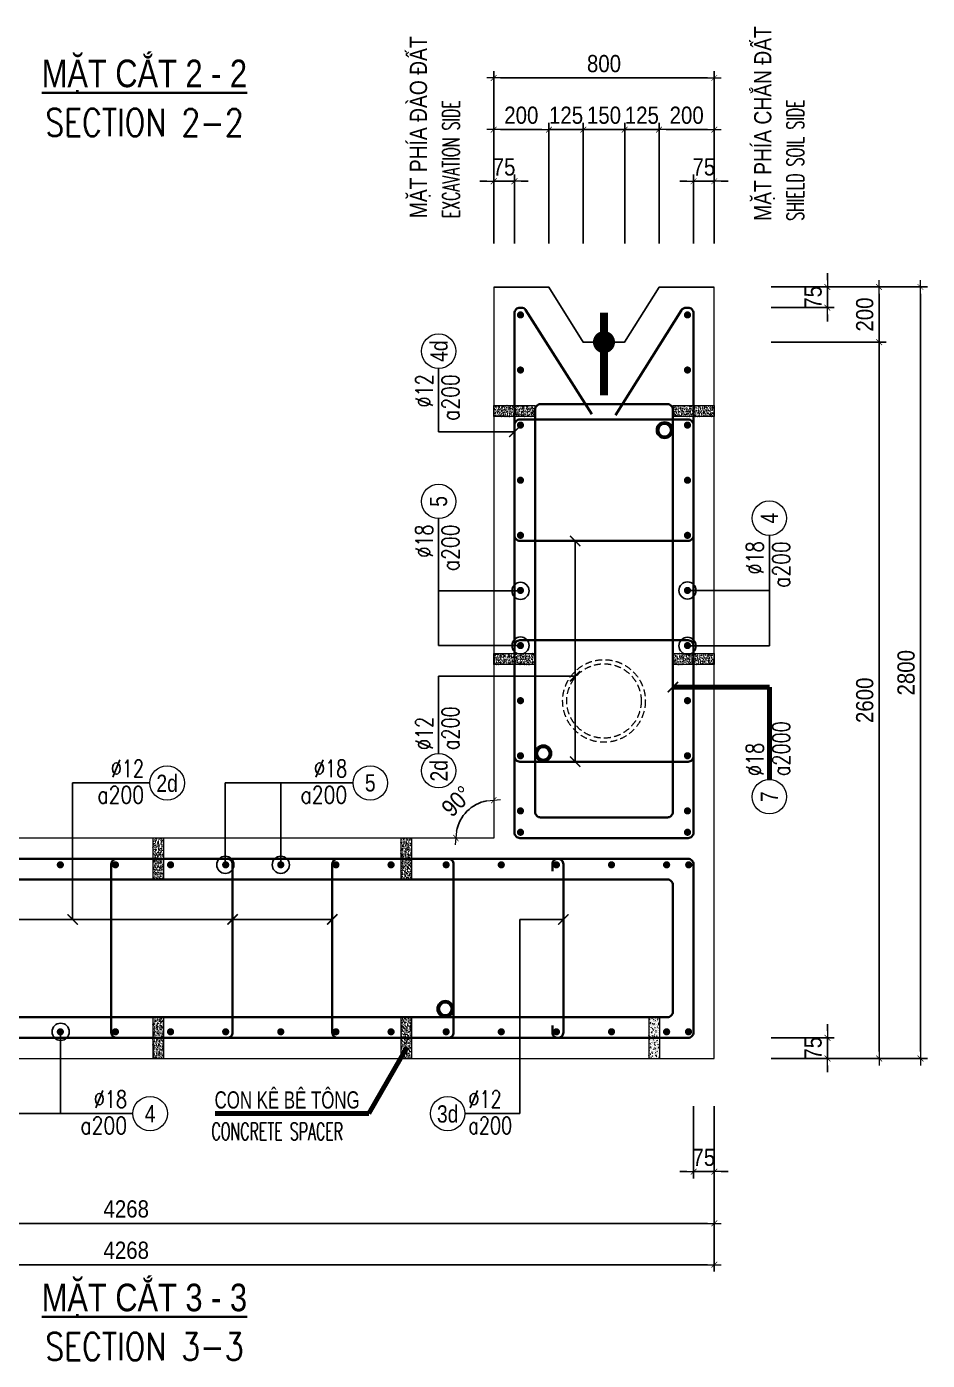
# Model space of a CAD drawing. Header units: millimetres. Extents: x -642477 to 1168880, y -27982 to 330379.
# Drawn here: x 713779 to 723584, y 62859 to 77379 of the extents above; entities that cross this region are included whole.
import ezdxf
from ezdxf.enums import TextEntityAlignment as Align

# ---------------------------------------------------------------- set-up
doc = ezdxf.new("R2010")
doc.units = ezdxf.units.MM
doc.linetypes.add('HIDDEN', pattern=[0.375, 0.25, -0.125])
doc.layers.get('0').update_dxf_attribs({"lineweight": 20})
doc.layers.get('Defpoints').update_dxf_attribs({"color": 151, "lineweight": 9})
for name, color, linetype, lineweight in [('NDC_S_BREAK-LINE', 1, 'Continuous', 15), ('NDC_S_DIAPHGRAM WALL', 3, 'Continuous', 20), ('NDC_S_DIM', 1, 'Continuous', 15), ('NDC_S_ENG TITLE', 3, 'Continuous', 20), ('NDC_S_HATCH MATERIAL', 8, 'Continuous', 13), ('NDC_S_LEADER', 1, 'Continuous', 15), ('NDC_S_LEVEL TEXT', 7, 'Continuous', 20), ('NDC_S_REBAR', 4, 'Continuous', 35), ('NDC_S_VN TEXT', 7, 'Continuous', 20), ('NDC_S_VN TITLE', 6, 'Continuous', 35)]:
    doc.layers.add(name, color=color, linetype=linetype, lineweight=lineweight)
doc.layers.add('NDC_S_REBAR DES.', color=2, linetype='Continuous')
doc.styles.add('ARIAL', font='arial.ttf', dxfattribs={"width": 0.8})
doc.styles.add('NDC_ARIAL', font='arial.ttf', dxfattribs={"width": 0.85})
doc.styles.add('NDC_DIM', font='', dxfattribs={"width": 0.75})
doc.styles.add('NDC_EN TXT', font='romans.shx', dxfattribs={"width": 0.8})
doc.styles.get('NDC_DIM').set_extended_font_data('Dotum')
doc.dimstyles.new('A1-NDC-1-25 (x3)', dxfattribs={"dimscale": 75, "dimtxt": 2.5, "dimasz": 1, "dimexe": 1, "dimexo": 0, "dimgap": 0.8, "dimtad": 1, "dimdec": 0, "dimlfac": 0.333333, "dimdsep": 46, "dimtxsty": 'NDC_ARIAL', "dimblk": 'DIMMARK', "dimcen": 49999.938995, "dimdle": 1.5, "dimclrd": 1, "dimclre": 1, "dimclrt": 3, "dimadec": 0, "dimazin": 0, "dimtfac": 1, "dimtdec": 0, "dimtix": 1, "dimtmove": 2, "dimatfit": 3, "dimfxl": 1, "dimarcsym": 0})
doc.dimstyles.new('NDC_dim_25', dxfattribs={"dimscale": 25, "dimtxt": 2.2, "dimasz": 1.5, "dimexe": 1.5, "dimexo": 2.5, "dimgap": 1, "dimtad": 1, "dimdec": 0, "dimzin": 0, "dimdsep": 46, "dimtxsty": 'NDC_DIM', "dimblk": 'DIMMARK', "dimcen": 0.09, "dimdle": 1.2, "dimclrd": 1, "dimclre": 1, "dimclrt": 3, "dimadec": 0, "dimazin": 0, "dimtfac": 1, "dimtdec": 0, "dimtix": 1, "dimtofl": 0, "dimtmove": 0, "dimatfit": 3, "dimfxl": 6, "dimfxlon": 1, "dimtolj": 1, "dimtzin": 0, "dimarcsym": 0})

# ---------------------------------------------------------------- blocks, each defined once
blk = doc.blocks.new('DIMMARK')
at = {"layer": 'NDC_S_DIM', "color": 1}
blk.add_line((-1.5, 0), (1, 0), dxfattribs=at)
at = {"layer": 'NDC_S_DIM', "color": 2, "const_width": 0.1}
blk.add_lwpolyline([(-0.424, -0.424), (0.424, 0.424)], dxfattribs=at)
blk = doc.blocks.new('Ong sieu am')
at = {"layer": 'NDC_S_HATCH MATERIAL'}
h = blk.add_hatch(dxfattribs=at)
h.set_pattern_fill('ANSI31', color=256, scale=20)
h.set_pattern_definition([(45, (0, 0), (-1.76776695, 1.76776695), [])])
h.paths.add_polyline_path([(-7119.3, 51158.9, 1), (-7179.3, 51158.9, 1)])
h.paths.add_polyline_path([(-7171.3, 51158.9, -1), (-7127.3, 51158.9, -1)], flags=16)
at = {"layer": 'NDC_S_REBAR DES.'}
for radius in [30, 22]:
    blk.add_circle((-7149.3, 51158.9), radius, dxfattribs=at)
blk = doc.blocks.new('con ke BT')
at = {"layer": 'NDC_S_HATCH MATERIAL'}
h = blk.add_hatch(dxfattribs=at)
h.set_pattern_fill('AR-CONC', color=256, scale=2)
h.set_pattern_definition([(50, (0, 0), (14.3452037, -1.2550427), [1.5, -16.5]), (355, (0, 0), (-2.7750267, 15.0438427), [1.2, -13.2]), (100.451444, (1.195, -0.105), (11.570177, 13.7888), [1.274804, -14.0228422]), (46.1842, (0, 4), (21.3448266, -3.3103856), [2.25, -24.75]), (96.635635, (1.779, 3.724), (18.693239, 19.482372), [1.912207, -21.034275]), (351.184164, (0, 4), (18.693239, 19.482372), [1.8, -19.8]), (21, (2, 3), (11.938141, -8.0523778), [1.5, -16.5]), (326, (2, 3), (4.8663066, 14.503001), [1.2, -13.2]), (71.451445, (2.995, 2.329), (16.8044475, 6.450623), [1.274804, -14.0228422]), (37.5, (0, 0), (0.2431971, 6.6578771), [0, -13.04, 0, -13.4, 0, -13.25]), (7.5, (0, 0), (5.2613907, 7.8882342), [0, -7.64, 0, -12.74, 0, -5.05]), (327.5, (-4.46, 0), (10.6764487, -0.45109743), [0, -5, 0, -15.6, 0, -20.7]), (317.5, (-6.46, 0), (11.6637234, 2.0020996), [0, -6.5, 0, -10.36, 0, -14.7])])
h.paths.add_polyline_path([(-7076.9, 51430.9), (-7116.9, 51430.9), (-7116.9, 51280.9), (-7076.9, 51280.9)])
at = {"layer": 'NDC_S_BREAK-LINE'}
blk.add_lwpolyline([(-7116.9, 51430.9), (-7116.9, 51280.9), (-7076.9, 51280.9), (-7076.9, 51430.9)], close=True, dxfattribs=at)
blk = doc.blocks.new('*U1169')
at = {"layer": 'NDC_S_LEADER', "xscale": 3, "yscale": 3, "zscale": 3}
blk.add_blockref('con ke BT', (21291, -154068), dxfattribs=at)
blk = doc.blocks.new('*U1170')
at = {"layer": 'NDC_S_DIM', "color": 0, "linetype": 'ByBlock', "lineweight": -2, "transparency": 16777216}
for p in [(0, 0), (2700, 0), (5400, 0), (8100, 0)]:
    blk.add_blockref('*U1169', p, dxfattribs=at)
blk = doc.blocks.new('*U1171')
at = {"layer": 'NDC_S_LEADER', "xscale": 3, "yscale": 3, "zscale": 3}
blk.add_blockref('con ke BT', (21291, -154068), dxfattribs=at)
blk = doc.blocks.new('*U1172')
at = {"layer": 'NDC_S_DIM', "color": 0, "linetype": 'ByBlock', "lineweight": -2, "transparency": 16777216}
for p in [(0, 0), (2700, 0), (5400, 0), (8100, 0), (10800, 0)]:
    blk.add_blockref('*U1171', p, dxfattribs=at)
blk = doc.blocks.new('*U366')
blk.add_circle((2.5, 0), 2.5)
at = {"layer": 'NDC_S_VN TEXT', "color": 3, "style": 'NDC_EN TXT'}
for tag, width, p in [('DK2', 0.75, (-0.85, 0.85)), ('KC2', 0.8, (-0.85, -2.97))]:
    blk.add_attdef(tag, text='', height=2.5, dxfattribs=dict(at, width=width)).set_placement(p, align=Align.RIGHT)
at = {"layer": 'NDC_S_VN TEXT', "color": 7, "style": 'ARIAL', "width": 0.8}
blk.add_attdef('SH3', text='', height=2.5, dxfattribs=at).set_placement((2.5, 0), align=Align.MIDDLE)
blk = doc.blocks.new('kata_block_THEP')
at = {"layer": 'NDC_S_REBAR', "color": 0}
for p, q in [((-0.5, 0), (0.5, 0)), ((-0.35, 0.35), (0.35, -0.35)), ((0.35, 0.35), (-0.35, -0.35)), ((0, 0.5), (0, -0.5))]:
    blk.add_line(p, q, dxfattribs=at)
at = {"layer": 'NDC_S_REBAR', "color": 0, "const_width": 0.0833}
blk.add_lwpolyline([(-0.5, 0, 1), (0.5, 0, 1), (-0.5, 0, 1)], format="xyb", dxfattribs=at)
blk = doc.blocks.new('*U1173')
at = {"layer": 'NDC_S_REBAR', "ltscale": 80, "xscale": 72, "yscale": 72, "zscale": 72}
blk.add_blockref('kata_block_THEP', (0, 0), dxfattribs=at)
blk = doc.blocks.new('*U1174')
at = {"layer": 'NDC_S_LEVEL TEXT', "color": 0, "linetype": 'ByBlock', "lineweight": -2, "transparency": 16777216}
for p in [(0, 0), (600, 0), (1200, 0), (1800, 0), (2400, 0), (3000, 0), (3600, 0), (4200, 0), (4800, 0), (5400, 0), (6000, 0), (6600, 0), (7200, 0), (7800, 0), (8400, 0), (9000, 0), (9600, 0), (10200, 0), (10800, 0), (11400, 0), (12000, 0)]:
    blk.add_blockref('*U1173', p, dxfattribs=at)
blk = doc.blocks.new('*U1175')
at = {"layer": 'NDC_S_REBAR', "ltscale": 80, "xscale": 72, "yscale": 72, "zscale": 72}
blk.add_blockref('kata_block_THEP', (0, 0), dxfattribs=at)
blk = doc.blocks.new('*U1176')
at = {"layer": 'NDC_S_LEVEL TEXT', "color": 0, "linetype": 'ByBlock', "lineweight": -2, "transparency": 16777216}
for p in [(0, 0), (600, 0), (1200, 0), (1800, 0), (2400, 0), (3000, 0), (3600, 0), (4200, 0), (4800, 0), (5400, 0), (6000, 0), (6600, 0), (7200, 0), (7800, 0), (8400, 0), (9000, 0), (9600, 0), (10200, 0), (10800, 0), (11400, 0), (12000, 0)]:
    blk.add_blockref('*U1175', p, dxfattribs=at)
blk = doc.blocks.new('*D1182')
at = {"layer": 'Defpoints', "color": 0, "ltscale": 100, "transparency": 16777216}
for p in [(721039, 65625), (721264, 65625), (721264, 64913)]:
    blk.add_point(p, dxfattribs=at)
at = {"layer": 'NDC_S_DIM', "color": 1, "lineweight": -2, "ltscale": 100, "transparency": 16777216}
for p, q in [((721039, 65625), (721039, 64838)), ((721264, 65625), (721264, 64838)), ((720964, 64913), (720889, 64913)), ((721039, 64913), (721264, 64913)), ((721339, 64913), (721414, 64913))]:
    blk.add_line(p, q, dxfattribs=at)
at = {"layer": 'NDC_S_DIM', "color": 1, "lineweight": -2, "ltscale": 100, "transparency": 16777216, "xscale": 75, "yscale": 75, "zscale": 75}
blk.add_blockref('DIMMARK', (721039, 64913), dxfattribs=at)
at = {"layer": 'NDC_S_DIM', "color": 1, "lineweight": -2, "ltscale": 100, "transparency": 16777216, "xscale": 75, "yscale": 75, "zscale": 75, "rotation": 180}
blk.add_blockref('DIMMARK', (721264, 64913), dxfattribs=at)
at = {"layer": 'NDC_S_DIM', "color": 3, "ltscale": 100, "transparency": 16777216, "insert": (721151, 65068), "char_height": 187.5, "attachment_point": 5, "style": 'NDC_ARIAL'}
blk.add_mtext('75', dxfattribs=at)
blk = doc.blocks.new('*D1184')
at = {"layer": 'Defpoints', "color": 0, "ltscale": 100, "transparency": 16777216}
for p in [(708461, 65625), (721264, 65625), (721264, 64350)]:
    blk.add_point(p, dxfattribs=at)
at = {"layer": 'NDC_S_DIM', "color": 1, "lineweight": -2, "ltscale": 100, "transparency": 16777216}
for p, q in [((708461, 65625), (708461, 64275)), ((721264, 65625), (721264, 64275)), ((708536, 64350), (721189, 64350))]:
    blk.add_line(p, q, dxfattribs=at)
at = {"layer": 'NDC_S_DIM', "color": 1, "lineweight": -2, "ltscale": 100, "transparency": 16777216, "xscale": 75, "yscale": 75, "zscale": 75, "rotation": 180}
blk.add_blockref('DIMMARK', (708461, 64350), dxfattribs=at)
at = {"layer": 'NDC_S_DIM', "color": 1, "lineweight": -2, "ltscale": 100, "transparency": 16777216, "xscale": 75, "yscale": 75, "zscale": 75}
blk.add_blockref('DIMMARK', (721264, 64350), dxfattribs=at)
at = {"layer": 'NDC_S_DIM', "color": 3, "ltscale": 100, "transparency": 16777216, "insert": (714863, 64506), "char_height": 187.5, "attachment_point": 5, "style": 'NDC_ARIAL'}
blk.add_mtext('4268', dxfattribs=at)
blk = doc.blocks.new('*D1185')
at = {"layer": 'Defpoints', "color": 0, "ltscale": 100, "transparency": 16777216}
for p in [(708461, 65625), (721264, 65625), (721264, 63900)]:
    blk.add_point(p, dxfattribs=at)
at = {"layer": 'NDC_S_DIM', "color": 1, "lineweight": -2, "ltscale": 100, "transparency": 16777216}
for p, q in [((708461, 65625), (708461, 63825)), ((721264, 65625), (721264, 63825)), ((708536, 63900), (721189, 63900))]:
    blk.add_line(p, q, dxfattribs=at)
at = {"layer": 'NDC_S_DIM', "color": 1, "lineweight": -2, "ltscale": 100, "transparency": 16777216, "xscale": 75, "yscale": 75, "zscale": 75, "rotation": 180}
blk.add_blockref('DIMMARK', (708461, 63900), dxfattribs=at)
at = {"layer": 'NDC_S_DIM', "color": 1, "lineweight": -2, "ltscale": 100, "transparency": 16777216, "xscale": 75, "yscale": 75, "zscale": 75}
blk.add_blockref('DIMMARK', (721264, 63900), dxfattribs=at)
at = {"layer": 'NDC_S_DIM', "color": 3, "ltscale": 100, "transparency": 16777216, "insert": (714863, 64056), "char_height": 187.5, "attachment_point": 5, "style": 'NDC_ARIAL'}
blk.add_mtext('4268', dxfattribs=at)
blk = doc.blocks.new('ong do BT')
at = {"layer": 'NDC_S_HATCH MATERIAL', "linetype": 'HIDDEN', "ltscale": 100}
for radius in [150, 135]:
    blk.add_circle((-6323.7, 51237.8), radius, dxfattribs=at)
blk = doc.blocks.new('*U1177')
at = {"layer": 'NDC_S_LEADER', "xscale": 3, "yscale": 3, "zscale": 3}
blk.add_blockref('con ke BT', (21291, -154068), dxfattribs=at)
blk = doc.blocks.new('*U1178')
at = {"layer": 'NDC_S_DIM', "color": 0, "linetype": 'ByBlock', "lineweight": -2, "transparency": 16777216}
for p in [(0, 0), (2700, 0)]:
    blk.add_blockref('*U1177', p, dxfattribs=at)
blk = doc.blocks.new('*U1179')
at = {"layer": 'NDC_S_LEADER', "xscale": 3, "yscale": 3, "zscale": 3}
blk.add_blockref('con ke BT', (21291, -154068), dxfattribs=at)
blk = doc.blocks.new('*U1180')
at = {"layer": 'NDC_S_DIM', "color": 0, "linetype": 'ByBlock', "lineweight": -2, "transparency": 16777216}
for p in [(0, 0), (2700, 0)]:
    blk.add_blockref('*U1179', p, dxfattribs=at)
blk = doc.blocks.new('*U367')
blk.add_circle((-2.5, 0), 2.5)
at = {"layer": 'NDC_S_VN TEXT', "color": 3, "style": 'NDC_EN TXT', "width": 0.75}
for tag, p in [('DK1', (0.5, 0.85)), ('KC1', (0.5, -2.97))]:
    blk.add_attdef(tag, p, '', height=2.5, dxfattribs=at)
at = {"layer": 'NDC_S_VN TEXT', "color": 7, "style": 'ARIAL', "width": 0.8}
blk.add_attdef('SH2', text='', height=2.5, dxfattribs=at).set_placement((-2.5, 0), align=Align.MIDDLE)
blk = doc.blocks.new('*U1165')
at = {"layer": 'NDC_S_REBAR', "ltscale": 80, "xscale": 72, "yscale": 72, "zscale": 72}
blk.add_blockref('kata_block_THEP', (0, 0), dxfattribs=at)
blk = doc.blocks.new('*U1166')
at = {"layer": 'NDC_S_LEVEL TEXT', "color": 0, "linetype": 'ByBlock', "lineweight": -2, "transparency": 16777216}
for p in [(0, 0), (600, 0), (1200, 0), (1800, 0), (2400, 0), (3000, 0), (3600, 0), (4200, 0), (4800, 0), (5400, 0)]:
    blk.add_blockref('*U1165', p, dxfattribs=at)
blk = doc.blocks.new('*U1167')
at = {"layer": 'NDC_S_REBAR', "ltscale": 80, "xscale": 72, "yscale": 72, "zscale": 72}
blk.add_blockref('kata_block_THEP', (0, 0), dxfattribs=at)
blk = doc.blocks.new('*U1168')
at = {"layer": 'NDC_S_LEVEL TEXT', "color": 0, "linetype": 'ByBlock', "lineweight": -2, "transparency": 16777216}
for p in [(0, 0), (600, 0), (1200, 0), (1800, 0), (2400, 0), (3000, 0), (3600, 0), (4200, 0), (4800, 0), (5400, 0)]:
    blk.add_blockref('*U1167', p, dxfattribs=at)
blk = doc.blocks.new('*D1194')
at = {"layer": 'Defpoints', "color": 0, "ltscale": 100, "transparency": 16777216}
for p in [(720664, 76258), (720664, 75017), (721264, 75017)]:
    blk.add_point(p, dxfattribs=at)
at = {"layer": 'NDC_S_DIM', "color": 1, "lineweight": -2, "ltscale": 100, "transparency": 16777216}
for p, q in [((720664, 75017), (720664, 76333)), ((721189, 76258), (720739, 76258)), ((721264, 75017), (721264, 76333))]:
    blk.add_line(p, q, dxfattribs=at)
at = {"layer": 'NDC_S_DIM', "color": 1, "lineweight": -2, "ltscale": 100, "transparency": 16777216, "xscale": 75, "yscale": 75, "zscale": 75, "rotation": 180}
blk.add_blockref('DIMMARK', (720664, 76258), dxfattribs=at)
at = {"layer": 'NDC_S_DIM', "color": 1, "lineweight": -2, "ltscale": 100, "transparency": 16777216, "xscale": 75, "yscale": 75, "zscale": 75}
blk.add_blockref('DIMMARK', (721264, 76258), dxfattribs=at)
at = {"layer": 'NDC_S_DIM', "color": 3, "ltscale": 100, "transparency": 16777216, "insert": (720964, 76414), "char_height": 187.5, "attachment_point": 5, "style": 'NDC_ARIAL'}
blk.add_mtext('200', dxfattribs=at)
blk = doc.blocks.new('*D1195')
at = {"layer": 'Defpoints', "color": 0, "ltscale": 100, "transparency": 16777216}
for p in [(720289, 76258), (720289, 75017), (720664, 75017)]:
    blk.add_point(p, dxfattribs=at)
at = {"layer": 'NDC_S_DIM', "color": 1, "lineweight": -2, "ltscale": 100, "transparency": 16777216}
for p, q in [((720214, 76258), (720139, 76258)), ((720289, 75017), (720289, 76333)), ((720664, 76258), (720289, 76258)), ((720664, 75017), (720664, 76333)), ((720739, 76258), (720814, 76258))]:
    blk.add_line(p, q, dxfattribs=at)
at = {"layer": 'NDC_S_DIM', "color": 1, "lineweight": -2, "ltscale": 100, "transparency": 16777216, "xscale": 75, "yscale": 75, "zscale": 75}
blk.add_blockref('DIMMARK', (720289, 76258), dxfattribs=at)
at = {"layer": 'NDC_S_DIM', "color": 1, "lineweight": -2, "ltscale": 100, "transparency": 16777216, "xscale": 75, "yscale": 75, "zscale": 75, "rotation": 180}
blk.add_blockref('DIMMARK', (720664, 76258), dxfattribs=at)
at = {"layer": 'NDC_S_DIM', "color": 3, "ltscale": 100, "transparency": 16777216, "insert": (720476, 76414), "char_height": 187.5, "attachment_point": 5, "style": 'NDC_ARIAL'}
blk.add_mtext('125', dxfattribs=at)
blk = doc.blocks.new('*D1196')
at = {"layer": 'Defpoints', "color": 0, "ltscale": 100, "transparency": 16777216}
for p in [(719839, 76258), (719839, 75017), (720289, 75017)]:
    blk.add_point(p, dxfattribs=at)
at = {"layer": 'NDC_S_DIM', "color": 1, "lineweight": -2, "ltscale": 100, "transparency": 16777216}
for p, q in [((719764, 76258), (719689, 76258)), ((719839, 75017), (719839, 76333)), ((720289, 76258), (719839, 76258)), ((720289, 75017), (720289, 76333)), ((720364, 76258), (720439, 76258))]:
    blk.add_line(p, q, dxfattribs=at)
at = {"layer": 'NDC_S_DIM', "color": 1, "lineweight": -2, "ltscale": 100, "transparency": 16777216, "xscale": 75, "yscale": 75, "zscale": 75}
blk.add_blockref('DIMMARK', (719839, 76258), dxfattribs=at)
at = {"layer": 'NDC_S_DIM', "color": 1, "lineweight": -2, "ltscale": 100, "transparency": 16777216, "xscale": 75, "yscale": 75, "zscale": 75, "rotation": 180}
blk.add_blockref('DIMMARK', (720289, 76258), dxfattribs=at)
at = {"layer": 'NDC_S_DIM', "color": 3, "ltscale": 100, "transparency": 16777216, "insert": (720064, 76414), "char_height": 187.5, "attachment_point": 5, "style": 'NDC_ARIAL'}
blk.add_mtext('150', dxfattribs=at)
blk = doc.blocks.new('*D1197')
at = {"layer": 'Defpoints', "color": 0, "ltscale": 100, "transparency": 16777216}
for p in [(719464, 76258), (719464, 75017), (719839, 75017)]:
    blk.add_point(p, dxfattribs=at)
at = {"layer": 'NDC_S_DIM', "color": 1, "lineweight": -2, "ltscale": 100, "transparency": 16777216}
for p, q in [((719389, 76258), (719314, 76258)), ((719464, 75017), (719464, 76333)), ((719839, 76258), (719464, 76258)), ((719839, 75017), (719839, 76333)), ((719914, 76258), (719989, 76258))]:
    blk.add_line(p, q, dxfattribs=at)
at = {"layer": 'NDC_S_DIM', "color": 1, "lineweight": -2, "ltscale": 100, "transparency": 16777216, "xscale": 75, "yscale": 75, "zscale": 75}
blk.add_blockref('DIMMARK', (719464, 76258), dxfattribs=at)
at = {"layer": 'NDC_S_DIM', "color": 1, "lineweight": -2, "ltscale": 100, "transparency": 16777216, "xscale": 75, "yscale": 75, "zscale": 75, "rotation": 180}
blk.add_blockref('DIMMARK', (719839, 76258), dxfattribs=at)
at = {"layer": 'NDC_S_DIM', "color": 3, "ltscale": 100, "transparency": 16777216, "insert": (719651, 76414), "char_height": 187.5, "attachment_point": 5, "style": 'NDC_ARIAL'}
blk.add_mtext('125', dxfattribs=at)
blk = doc.blocks.new('*D1198')
at = {"layer": 'Defpoints', "color": 0, "ltscale": 100, "transparency": 16777216}
for p in [(718864, 76258), (718864, 75017), (719464, 75017)]:
    blk.add_point(p, dxfattribs=at)
at = {"layer": 'NDC_S_DIM', "color": 1, "lineweight": -2, "ltscale": 100, "transparency": 16777216}
for p, q in [((718864, 75017), (718864, 76333)), ((719389, 76258), (718939, 76258)), ((719464, 75017), (719464, 76333))]:
    blk.add_line(p, q, dxfattribs=at)
at = {"layer": 'NDC_S_DIM', "color": 1, "lineweight": -2, "ltscale": 100, "transparency": 16777216, "xscale": 75, "yscale": 75, "zscale": 75, "rotation": 180}
blk.add_blockref('DIMMARK', (718864, 76258), dxfattribs=at)
at = {"layer": 'NDC_S_DIM', "color": 1, "lineweight": -2, "ltscale": 100, "transparency": 16777216, "xscale": 75, "yscale": 75, "zscale": 75}
blk.add_blockref('DIMMARK', (719464, 76258), dxfattribs=at)
at = {"layer": 'NDC_S_DIM', "color": 3, "ltscale": 100, "transparency": 16777216, "insert": (719164, 76414), "char_height": 187.5, "attachment_point": 5, "style": 'NDC_ARIAL'}
blk.add_mtext('200', dxfattribs=at)
blk = doc.blocks.new('*D1199')
at = {"layer": 'Defpoints', "color": 0, "ltscale": 100, "transparency": 16777216}
for p in [(718864, 76821), (718864, 75017), (721264, 75017)]:
    blk.add_point(p, dxfattribs=at)
at = {"layer": 'NDC_S_DIM', "color": 1, "lineweight": -2, "ltscale": 100, "transparency": 16777216}
for p, q in [((718864, 75017), (718864, 76896)), ((721189, 76821), (718939, 76821)), ((721264, 75017), (721264, 76896))]:
    blk.add_line(p, q, dxfattribs=at)
at = {"layer": 'NDC_S_DIM', "color": 1, "lineweight": -2, "ltscale": 100, "transparency": 16777216, "xscale": 75, "yscale": 75, "zscale": 75, "rotation": 180}
blk.add_blockref('DIMMARK', (718864, 76821), dxfattribs=at)
at = {"layer": 'NDC_S_DIM', "color": 1, "lineweight": -2, "ltscale": 100, "transparency": 16777216, "xscale": 75, "yscale": 75, "zscale": 75}
blk.add_blockref('DIMMARK', (721264, 76821), dxfattribs=at)
at = {"layer": 'NDC_S_DIM', "color": 3, "ltscale": 100, "transparency": 16777216, "insert": (720064, 76976), "char_height": 187.5, "attachment_point": 5, "style": 'NDC_ARIAL'}
blk.add_mtext('800', dxfattribs=at)
blk = doc.blocks.new('*D1200')
at = {"layer": 'Defpoints', "color": 0, "ltscale": 100, "transparency": 16777216}
for p in [(721039, 75696), (721039, 75017), (721264, 75017)]:
    blk.add_point(p, dxfattribs=at)
at = {"layer": 'NDC_S_DIM', "color": 1, "lineweight": -2, "ltscale": 100, "transparency": 16777216}
for p, q in [((720964, 75696), (720889, 75696)), ((721039, 75017), (721039, 75771)), ((721264, 75696), (721039, 75696)), ((721264, 75017), (721264, 75771)), ((721339, 75696), (721414, 75696))]:
    blk.add_line(p, q, dxfattribs=at)
at = {"layer": 'NDC_S_DIM', "color": 1, "lineweight": -2, "ltscale": 100, "transparency": 16777216, "xscale": 75, "yscale": 75, "zscale": 75}
blk.add_blockref('DIMMARK', (721039, 75696), dxfattribs=at)
at = {"layer": 'NDC_S_DIM', "color": 1, "lineweight": -2, "ltscale": 100, "transparency": 16777216, "xscale": 75, "yscale": 75, "zscale": 75, "rotation": 180}
blk.add_blockref('DIMMARK', (721264, 75696), dxfattribs=at)
at = {"layer": 'NDC_S_DIM', "color": 3, "ltscale": 100, "transparency": 16777216, "insert": (721151, 75851), "char_height": 187.5, "attachment_point": 5, "style": 'NDC_ARIAL'}
blk.add_mtext('75', dxfattribs=at)
blk = doc.blocks.new('*D1201')
at = {"layer": 'Defpoints', "color": 0, "ltscale": 100, "transparency": 16777216}
for p in [(718864, 75696), (718864, 75017), (719089, 75017)]:
    blk.add_point(p, dxfattribs=at)
at = {"layer": 'NDC_S_DIM', "color": 1, "lineweight": -2, "ltscale": 100, "transparency": 16777216}
for p, q in [((718789, 75696), (718714, 75696)), ((718864, 75017), (718864, 75771)), ((719089, 75696), (718864, 75696)), ((719089, 75017), (719089, 75771)), ((719164, 75696), (719239, 75696))]:
    blk.add_line(p, q, dxfattribs=at)
at = {"layer": 'NDC_S_DIM', "color": 1, "lineweight": -2, "ltscale": 100, "transparency": 16777216, "xscale": 75, "yscale": 75, "zscale": 75}
blk.add_blockref('DIMMARK', (718864, 75696), dxfattribs=at)
at = {"layer": 'NDC_S_DIM', "color": 1, "lineweight": -2, "ltscale": 100, "transparency": 16777216, "xscale": 75, "yscale": 75, "zscale": 75, "rotation": 180}
blk.add_blockref('DIMMARK', (719089, 75696), dxfattribs=at)
at = {"layer": 'NDC_S_DIM', "color": 3, "ltscale": 100, "transparency": 16777216, "insert": (718976, 75851), "char_height": 187.5, "attachment_point": 5, "style": 'NDC_ARIAL'}
blk.add_mtext('75', dxfattribs=at)
blk = doc.blocks.new('*D1202')
at = {"layer": 'Defpoints', "color": 0, "ltscale": 100, "transparency": 16777216}
for p in [(721884, 66370), (722496, 66370), (721884, 66145)]:
    blk.add_point(p, dxfattribs=at)
at = {"layer": 'NDC_S_DIM', "color": 1, "lineweight": -2, "ltscale": 100, "transparency": 16777216}
for p, q in [((722496, 66445), (722496, 66520)), ((721884, 66370), (722571, 66370)), ((722496, 66145), (722496, 66370)), ((721884, 66145), (722571, 66145)), ((722496, 66070), (722496, 65995))]:
    blk.add_line(p, q, dxfattribs=at)
at = {"layer": 'NDC_S_DIM', "color": 1, "lineweight": -2, "ltscale": 100, "transparency": 16777216, "xscale": 75, "yscale": 75, "zscale": 75}
for p, rotation in [((722496, 66370), 270), ((722496, 66145), 90)]:
    blk.add_blockref('DIMMARK', p, dxfattribs=dict(at, rotation=rotation))
at = {"layer": 'NDC_S_DIM', "color": 3, "ltscale": 100, "transparency": 16777216, "insert": (722341, 66257), "char_height": 187.5, "attachment_point": 5, "rotation": 90, "style": 'NDC_ARIAL'}
blk.add_mtext('75', dxfattribs=at)
blk = doc.blocks.new('*D1203')
at = {"layer": 'Defpoints', "color": 0, "ltscale": 100, "transparency": 16777216}
for p in [(721884, 74545), (722496, 74545), (721884, 74320)]:
    blk.add_point(p, dxfattribs=at)
at = {"layer": 'NDC_S_DIM', "color": 1, "lineweight": -2, "ltscale": 100, "transparency": 16777216}
for p, q in [((722496, 74620), (722496, 74695)), ((721884, 74545), (722571, 74545)), ((722496, 74320), (722496, 74545)), ((721884, 74320), (722571, 74320)), ((722496, 74245), (722496, 74170))]:
    blk.add_line(p, q, dxfattribs=at)
at = {"layer": 'NDC_S_DIM', "color": 1, "lineweight": -2, "ltscale": 100, "transparency": 16777216, "xscale": 75, "yscale": 75, "zscale": 75}
for p, rotation in [((722496, 74545), 270), ((722496, 74320), 90)]:
    blk.add_blockref('DIMMARK', p, dxfattribs=dict(at, rotation=rotation))
at = {"layer": 'NDC_S_DIM', "color": 3, "ltscale": 100, "transparency": 16777216, "insert": (722341, 74432), "char_height": 187.5, "attachment_point": 5, "rotation": 90, "style": 'NDC_ARIAL'}
blk.add_mtext('75', dxfattribs=at)
blk = doc.blocks.new('*D1204')
at = {"layer": 'Defpoints', "color": 0, "ltscale": 100, "transparency": 16777216}
for p in [(721884, 73945), (723059, 73945), (721884, 66145)]:
    blk.add_point(p, dxfattribs=at)
at = {"layer": 'NDC_S_DIM', "color": 1, "lineweight": -2, "ltscale": 100, "transparency": 16777216}
for p, q in [((721884, 73945), (723134, 73945)), ((723059, 66220), (723059, 73870)), ((721884, 66145), (723134, 66145))]:
    blk.add_line(p, q, dxfattribs=at)
at = {"layer": 'NDC_S_DIM', "color": 1, "lineweight": -2, "ltscale": 100, "transparency": 16777216, "xscale": 75, "yscale": 75, "zscale": 75}
for p, rotation in [((723059, 73945), 90), ((723059, 66145), 270)]:
    blk.add_blockref('DIMMARK', p, dxfattribs=dict(at, rotation=rotation))
at = {"layer": 'NDC_S_DIM', "color": 3, "ltscale": 100, "transparency": 16777216, "insert": (722903, 70045), "char_height": 187.5, "attachment_point": 5, "rotation": 90, "style": 'NDC_ARIAL'}
blk.add_mtext('2600', dxfattribs=at)
blk = doc.blocks.new('*D1205')
at = {"layer": 'Defpoints', "color": 0, "ltscale": 100, "transparency": 16777216}
for p in [(721884, 74545), (723059, 74545), (721884, 73945)]:
    blk.add_point(p, dxfattribs=at)
at = {"layer": 'NDC_S_DIM', "color": 1, "lineweight": -2, "ltscale": 100, "transparency": 16777216}
for p, q in [((721884, 74545), (723134, 74545)), ((723059, 74020), (723059, 74470)), ((721884, 73945), (723134, 73945))]:
    blk.add_line(p, q, dxfattribs=at)
at = {"layer": 'NDC_S_DIM', "color": 1, "lineweight": -2, "ltscale": 100, "transparency": 16777216, "xscale": 75, "yscale": 75, "zscale": 75}
for p, rotation in [((723059, 74545), 90), ((723059, 73945), 270)]:
    blk.add_blockref('DIMMARK', p, dxfattribs=dict(at, rotation=rotation))
at = {"layer": 'NDC_S_DIM', "color": 3, "ltscale": 100, "transparency": 16777216, "insert": (722903, 74245), "char_height": 187.5, "attachment_point": 5, "rotation": 90, "style": 'NDC_ARIAL'}
blk.add_mtext('200', dxfattribs=at)
blk = doc.blocks.new('*D1206')
at = {"layer": 'Defpoints', "color": 0, "ltscale": 100, "transparency": 16777216}
for p in [(721884, 74545), (723509, 74545), (721884, 66145)]:
    blk.add_point(p, dxfattribs=at)
at = {"layer": 'NDC_S_DIM', "color": 1, "lineweight": -2, "ltscale": 100, "transparency": 16777216}
for p, q in [((721884, 74545), (723584, 74545)), ((723509, 66220), (723509, 74470)), ((721884, 66145), (723584, 66145))]:
    blk.add_line(p, q, dxfattribs=at)
at = {"layer": 'NDC_S_DIM', "color": 1, "lineweight": -2, "ltscale": 100, "transparency": 16777216, "xscale": 75, "yscale": 75, "zscale": 75}
for p, rotation in [((723509, 74545), 90), ((723509, 66145), 270)]:
    blk.add_blockref('DIMMARK', p, dxfattribs=dict(at, rotation=rotation))
at = {"layer": 'NDC_S_DIM', "color": 3, "ltscale": 100, "transparency": 16777216, "insert": (723353, 70345), "char_height": 187.5, "attachment_point": 5, "rotation": 90, "style": 'NDC_ARIAL'}
blk.add_mtext('2800', dxfattribs=at)
blk = doc.blocks.new('*D1207')
at = {"layer": 'Defpoints', "color": 0, "ltscale": 100, "transparency": 16777216}
for p in [(718864, 74545), (718658, 68902), (708461, 68545), (718864, 68545), (718864, 68545)]:
    blk.add_point(p, dxfattribs=at)
at = {"layer": 'NDC_S_DIM', "color": 1, "lineweight": -2, "ltscale": 100, "transparency": 16777216}
blk.add_arc((718864, 68545), 412, 100.4395, 169.5605, dxfattribs=at)
at = {"layer": 'NDC_S_DIM', "color": 1, "lineweight": -2, "ltscale": 100, "transparency": 16777216, "xscale": 75, "yscale": 75, "zscale": 75}
for p, rotation in [((718864, 68957), 5.219738481982746), ((718452, 68545), 264.780261322323)]:
    blk.add_blockref('DIMMARK', p, dxfattribs=dict(at, rotation=rotation))
at = {"layer": 'NDC_S_DIM', "color": 3, "ltscale": 100, "transparency": 16777216, "insert": (718462, 68946), "char_height": 187.5, "attachment_point": 5, "rotation": 45, "style": 'NDC_ARIAL'}
blk.add_mtext('90°', dxfattribs=at)

msp = doc.modelspace()

# ---------------------------------------------------------------- linework, layer by layer
at = {"layer": 'NDC_S_DIAPHGRAM WALL', "ltscale": 0.01}
msp.add_lwpolyline([(708461.4, 66144.7), (721263.9, 66144.7), (721263.9, 74544.7), (720663.9, 74544.7), (720288.9, 73944.7), (719838.9, 73944.7), (719463.9, 74544.7), (718863.9, 74544.7), (718863.9, 68544.7), (708461.4, 68544.7), (708461.4, 67944.7), (707861.4, 67569.7), (707861.4, 67119.7), (708461.4, 66744.7)], close=True, dxfattribs=at)
msp.add_lwpolyline([(718863.9, 74544.7), (719463.9, 74544.7), (719838.9, 73944.7), (720288.9, 73944.7), (720663.9, 74544.7), (721263.9, 74544.7)], dxfattribs=at)
at = {"layer": 'NDC_S_DIAPHGRAM WALL', "ltscale": 50, "const_width": 90}
msp.add_lwpolyline([(720063.9, 74266.8), (720063.9, 73366.8)], dxfattribs=at)
at = {"layer": 'NDC_S_DIAPHGRAM WALL', "ltscale": 50, "const_width": 120}
msp.add_lwpolyline([(720063.9, 74004.7, -1), (720063.9, 73884.7, -1)], format="xyb", close=True, dxfattribs=at)
at = {"layer": 'NDC_S_REBAR'}
for points in [[(720189.6, 73149.1), (720906.5, 74291.5, -0.2585925), (720957.4, 74319.7), (720978.9, 74319.7, -0.4142136), (721038.9, 74259.7), (721038.9, 68604.7, -0.4142136), (720978.9, 68544.7), (720968.2, 68544.7), (719156.8, 68544.7), (719148.9, 68544.7, -0.4142136), (719088.9, 68604.7), (719088.9, 74259.7, -0.4142136), (719148.9, 74319.7), (719164.7, 74319.7, -0.2239077), (719211, 74297.9), (719931.9, 73160.3)], [(719502, 68183.8), (719502, 68259.7, -0.4142136), (719562, 68319.7, -0.4142136), (719622, 68259.7), (719622, 66429.7, -0.4142136), (719562, 66369.7, -0.4142136), (719502, 66429.7), (719502, 66505.6)]]:
    msp.add_lwpolyline(points, format="xyb", dxfattribs=at)
for points in [[(719313.9, 68829.7), (719313.9, 73209.7, -0.4142136), (719373.9, 73269.7), (720753.9, 73269.7, -0.4142136), (720813.9, 73209.7), (720813.9, 68829.7, -0.4142136), (720753.9, 68769.7), (719373.9, 68769.7, -0.4142136)], [(719088.9, 71840.3), (719088.9, 73041.6, -0.4142136), (719148.9, 73101.6), (720978.9, 73101.6, -0.4142136), (721038.9, 73041.6), (721038.9, 71840.3, -0.4142136), (720978.9, 71780.3), (719148.9, 71780.3, -0.4142136)], [(719088.9, 69436.7), (719088.9, 70638, -0.4142136), (719148.9, 70698), (720978.9, 70698, -0.4142136), (721038.9, 70638), (721038.9, 69436.7, -0.4142136), (720978.9, 69376.7), (719148.9, 69376.7, -0.4142136)], [(708746.4, 68319.7, 0.4142136), (708686.4, 68259.7), (708686.4, 66429.7, 0.4142136), (708746.4, 66369.7), (708746.4, 66369.7), (720978.9, 66369.7, 0.4142136), (721038.9, 66429.7), (721038.9, 68259.7, 0.4142136), (720978.9, 68319.7)], [(714760.3, 68319.7), (715961.6, 68319.7, -0.4142136), (716021.6, 68259.7), (716021.6, 66429.7, -0.4142136), (715961.6, 66369.7), (714760.3, 66369.7, -0.4142136), (714700.3, 66429.7), (714700.3, 68259.7, -0.4142136)], [(717165.7, 68319.7), (718367, 68319.7, -0.4142136), (718427, 68259.7), (718427, 66429.7, -0.4142136), (718367, 66369.7), (717165.7, 66369.7, -0.4142136), (717105.7, 66429.7), (717105.7, 68259.7, -0.4142136)], [(708971.4, 68094.7), (720753.9, 68094.7, -0.4142136), (720813.9, 68034.7), (720813.9, 66654.7, -0.4142136), (720753.9, 66594.7), (708971.4, 66594.7, -0.4142136), (708911.4, 66654.7), (708911.4, 68034.7, -0.4142136)]]:
    msp.add_lwpolyline(points, format="xyb", close=True, dxfattribs=at)

# ---------------------------------------------------------------- block references
at = {"layer": 'NDC_S_DIM', "ltscale": 80, "xscale": 75, "yscale": 75, "zscale": 75, "rotation": 90}
for name, p, values in [('*U366', (718263.9, 73658.5), {'SH3': '4d', 'DK2': '%%c12', 'KC2': 'a200'}), ('*U366', (718263.9, 72022.8), {'SH3': '5', 'DK2': '%%C18', 'KC2': 'a200'}), ('*U366', (721863.9, 71840.2), {'SH3': '4', 'DK2': '%%C18', 'KC2': 'a200'}), ('*U367', (718263.9, 69465.1), {'SH2': '2d', 'DK1': '%%c12', 'KC1': 'a200'}), ('*U367', (721863.9, 69182), {'SH2': '7', 'DK1': '%%C18', 'KC1': 'a2000'})]:
    msp.add_blockref(name, p, dxfattribs=at).add_auto_attribs(values)
at = {"layer": 'NDC_S_DIM', "xscale": -1, "rotation": 90}
for name, p in [('*U1178', (719088.9, 73194.7)), ('*U1180', (721038.9, 73194.7))]:
    msp.add_blockref(name, p, dxfattribs=at)
at = {"layer": 'NDC_S_DIM', "ltscale": 80, "xscale": 75, "yscale": 75, "zscale": 75}
for name, p, values in [('*U366', (715120.9, 69144.7), {'SH3': '2d', 'DK2': '%%c12', 'KC2': 'a200'}), ('*U366', (717332.3, 69144.7), {'SH3': '5', 'DK2': '%%C18', 'KC2': 'a200'}), ('*U366', (714935.9, 65544.7), {'SH3': '4', 'DK2': '%%C18', 'KC2': 'a200'}), ('*U367', (718550, 65544.7), {'SH2': '3d', 'DK1': '%%c12', 'KC1': 'a200'})]:
    msp.add_blockref(name, p, dxfattribs=at).add_auto_attribs(values)
at = {"layer": 'NDC_S_DIM'}
for name, p in [('*U1170', (709810.8, 68319.7)), ('*U1172', (709810.8, 66369.7))]:
    msp.add_blockref(name, p, dxfattribs=at)
at = {"layer": 'NDC_S_LEADER', "xscale": 3, "yscale": 3, "zscale": 3, "rotation": 90}
for name, p in [('Ong sieu am', (874200.5, 94434.2)), ('ong do BT', (873777.4, 89008.6)), ('Ong sieu am', (872880.5, 90914.6))]:
    msp.add_blockref(name, p, dxfattribs=at)
at = {"layer": 'NDC_S_LEADER', "xscale": 3, "yscale": 3, "zscale": 3}
msp.add_blockref('Ong sieu am', (739784.9, -86791.9), dxfattribs=at)
at = {"layer": 'NDC_S_LEVEL TEXT', "xscale": -1, "rotation": 90}
msp.add_blockref('*U1166', (719154.9, 74240.9), dxfattribs=at)
at = {"layer": 'NDC_S_LEVEL TEXT', "extrusion": (0, 0, -1), "xscale": -1, "zscale": -1, "rotation": 90}
msp.add_blockref('*U1168', (-720972.9, 74240.9), dxfattribs=at)
at = {"layer": 'NDC_S_LEVEL TEXT'}
msp.add_blockref('*U1174', (708745.8, 68253.7), dxfattribs=at)
at = {"layer": 'NDC_S_LEVEL TEXT', "extrusion": (0, 0, -1), "zscale": -1, "rotation": 180}
msp.add_blockref('*U1176', (-708745.8, 66435.7), dxfattribs=at)
at = {"layer": 'NDC_S_REBAR', "ltscale": 80, "xscale": -72.00000000000001, "yscale": 72.00000000000001, "zscale": 72, "rotation": 90}
for p in [(719154.9, 68607.9), (720972.9, 68607.9), (720986.1, 68253.7), (720983.9, 66435.7)]:
    msp.add_blockref('kata_block_THEP', p, dxfattribs=at)

# ---------------------------------------------------------------- texts
at = {"layer": 'NDC_S_ENG TITLE', "style": 'NDC_EN TXT', "width": 0.6}
for s, p in [('EXCAVATION SIDE', (718398.3, 75294.4)), ('SHIELD SOIL SIDE', (722146.8, 75265.3))]:
    msp.add_text(s, height=187.5, rotation=90, dxfattribs=at).set_placement(p, align=Align.MIDDLE_LEFT)
at = {"layer": 'NDC_S_ENG TITLE', "style": 'NDC_EN TXT', "width": 0.8}
for s, p in [('SECTION 2-2', (715061, 76335.9)), ('SECTION 3-3', (715061, 63008.7))]:
    msp.add_text(s, height=300, dxfattribs=at).set_placement(p, align=Align.MIDDLE)
at = {"layer": 'NDC_S_ENG TITLE', "style": 'NDC_EN TXT', "width": 0.6}
msp.add_text('CONCRETE SPACER', height=187.5, dxfattribs=at).set_placement((715791.2, 65351), align=Align.MIDDLE_LEFT)
at = {"layer": 'NDC_S_LEVEL TEXT', "style": 'NDC_ARIAL', "width": 0.8}
for s, p in [('MẶT PHÍA ĐÀO ĐẤT', (718043.6, 75294.4)), ('MẶT PHÍA CHẮN ĐẤT', (721792.1, 75265.3))]:
    msp.add_text(s, height=187.5, rotation=90, dxfattribs=at).set_placement(p, align=Align.MIDDLE_LEFT)
at = {"layer": 'NDC_S_LEVEL TEXT', "style": 'NDC_ARIAL', "width": 0.7}
msp.add_text('CON KÊ BÊ TÔNG', height=187.5, dxfattribs=at).set_placement((715825.1, 65693.9), align=Align.MIDDLE_LEFT)
at = {"layer": 'NDC_S_VN TITLE', "style": 'NDC_ARIAL', "width": 0.8}
for s, p in [('%%UMẶT CẮT 2 - 2', (715061, 76882.4)), ('%%UMẶT CẮT 3 - 3', (715061, 63555.2))]:
    msp.add_text(s, height=300, dxfattribs=at).set_placement(p, align=Align.MIDDLE)

# ---------------------------------------------------------------- dimensions: what is measured, and where the dimension line sits
at = {"layer": 'NDC_S_DIM', "ltscale": 100}
for base, p1, p2, angle, picture, middle in [((718863.9, 76820.6), (721263.9, 75017.3), (718863.9, 75017.3), 180, '*D1199', (720063.9, 76976.4)), ((718863.9, 76258.1), (719463.9, 75017.3), (718863.9, 75017.3), 180, '*D1198', (719163.9, 76413.9)), ((719463.9, 76258.1), (719838.9, 75017.3), (719463.9, 75017.3), 180, '*D1197', (719651.4, 76413.9)), ((719838.9, 76258.1), (720288.9, 75017.3), (719838.9, 75017.3), 180, '*D1196', (720063.9, 76413.9)), ((720288.9, 76258.1), (720663.9, 75017.3), (720288.9, 75017.3), 180, '*D1195', (720476.4, 76413.9)), ((720663.9, 76258.1), (721263.9, 75017.3), (720663.9, 75017.3), 180, '*D1194', (720963.9, 76413.9)), ((718863.9, 75695.6), (719088.9, 75017.3), (718863.9, 75017.3), 180, '*D1201', (718976.4, 75851)), ((721038.9, 75695.6), (721263.9, 75017.3), (721038.9, 75017.3), 180, '*D1200', (721151.4, 75851)), ((722496.1, 74544.7), (721883.6, 74319.7), (721883.6, 74544.7), 90, '*D1203', (722340.8, 74432.2)), ((723058.6, 74544.7), (721883.6, 73944.7), (721883.6, 74544.7), 90, '*D1205', (722902.9, 74244.7)), ((723508.6, 74544.7), (721883.6, 66144.7), (721883.6, 74544.7), 90, '*D1206', (723352.9, 70344.7)), ((723058.6, 73944.7), (721883.6, 66144.7), (721883.6, 73944.7), 90, '*D1204', (722902.9, 70044.7)), ((722496.1, 66369.7), (721883.6, 66144.7), (721883.6, 66369.7), 90, '*D1202', (722340.8, 66257.2))]:
    dim = msp.add_linear_dim(base=base, p1=p1, p2=p2, angle=angle, dimstyle='A1-NDC-1-25 (x3)', dxfattribs=at)
    dim.commit()
    dim.dimension.update_dxf_attribs({"geometry": picture, "text_midpoint": middle})
dim = msp.add_angular_dim_2l(base=(718657.8, 68901.7), line1=((718863.9, 74544.7), (718863.9, 68544.7)), line2=((718863.9, 68544.7), (708461.4, 68544.7)), dimstyle='A1-NDC-1-25 (x3)', dxfattribs=at)
dim.commit()
dim.dimension.update_dxf_attribs({"geometry": '*D1207', "text_midpoint": (718462.3, 68946.3)})
for base, p1, p2, picture, middle in [((721263.9225, 64350.025), (708461.3698, 65624.7298), (721263.9225, 65624.7298), '*D1184', (714862.6461, 64505.7575)), ((721263.9225, 63900.025), (708461.3698, 65624.7298), (721263.9225, 65624.7298), '*D1185', (714862.6461, 64055.7575)), ((721263.9, 64912.5), (721038.9, 65624.7), (721263.9, 65624.7), '*D1182', (721151.4, 65067.9))]:
    dim = msp.add_linear_dim(base=base, p1=p1, p2=p2, dimstyle='A1-NDC-1-25 (x3)', dxfattribs=at)
    dim.commit()
    dim.dimension.update_dxf_attribs({"geometry": picture, "text_midpoint": middle})

# ---------------------------------------------------------------- leaders
at = {"layer": 'NDC_S_LEADER'}
for points, override in [([(719088.9, 72968.1), (718263.9, 72968.1), (718263.9, 73658.5)], {"dimasz": 4.5, "dimldrblk": 'ArchTick'}), ([(719154.9, 71236.4), (718263.9, 71236.4), (718263.9, 72022.8)], {"dimasz": 7.5, "dimldrblk": 'DotBlank'}), ([(719154.9, 70640.9), (718263.9, 70640.9), (718263.9, 72022.8)], {"dimasz": 7.5, "dimldrblk": 'DotBlank'}), ([(719749.7, 71779.4), (719749.7, 69376.7)], {"dimasz": 4.5, "dimldrblk": 'ArchTick'}), ([(719749.7, 71779.4), (719749.7, 70339.9)], {"dimasz": 4.5, "dimldrblk": 'ArchTick'}), ([(720972.9, 70637.6), (721863.9, 70637.6), (721863.9, 71840.2)], {"dimasz": 7.5, "dimldrblk": 'DotBlank'}), ([(720972.9, 71240.9), (721863.9, 71240.9), (721863.9, 71840.2)], {"dimasz": 7.5, "dimldrblk": 'DotBlank'}), ([(719749.7, 69376.7), (719749.7, 71298.9)], {"dimasz": 4.5, "dimldrblk": 'ArchTick'}), ([(719749.7, 70306.8), (718263.9, 70306.8), (718263.9, 69465.1)], {"dimasz": 4.5, "dimldrblk": 'ArchTick'}), ([(720813.9, 70187.9), (721863.9, 70187.9), (721863.9, 69182)], {"dimasz": 4.5, "dimldrblk": 'ArchTick', "dimlwd": 65533}), ([(714279.2, 67659), (714279.2, 69144.7), (715120.9, 69144.7)], {"dimasz": 4.5, "dimldrblk": 'ArchTick'}), ([(715941.9, 68253.7), (715941.9, 69144.7), (717332.3, 69144.7)], {"dimasz": 7.5, "dimldrblk": 'DotBlank'}), ([(716545.8, 68253.7), (716545.8, 69144.7), (717332.3, 69144.7)], {"dimasz": 7.5, "dimldrblk": 'DotBlank'}), ([(711209.6, 67659), (717033.7, 67659)], {"dimasz": 4.5, "dimldrblk": 'ArchTick'}), ([(713615.6, 67659), (717033.7, 67659)], {"dimasz": 4.5, "dimldrblk": 'ArchTick'}), ([(716021.6, 67659), (717033.7, 67659)], {"dimasz": 4.5, "dimldrblk": 'ArchTick'}), ([(717105.7, 67659), (716317.7, 67659)], {"dimasz": 4.5, "dimldrblk": 'ArchTick'}), ([(719622, 67659), (719148.3, 67659)], {"dimasz": 4.5, "dimldrblk": 'ArchTick'}), ([(719148.3, 67659), (719148.3, 65544.7), (718550, 65544.7)], {"dimasz": 7.5, "dimldrblk": 'None'}), ([(713545.8, 66435.7), (713545.8, 65544.7), (714935.9, 65544.7)], {"dimasz": 7.5, "dimldrblk": 'DotBlank'}), ([(714149.4, 66435.7), (714149.4, 65544.7), (714935.9, 65544.7)], {"dimasz": 7.5, "dimldrblk": 'DotBlank'}), ([(717918.7, 66265.5), (717502.7, 65544.7), (715830.6, 65544.7)], {"dimasz": 4.5, "dimlwd": 65533})]:
    msp.add_leader(points, dimstyle='NDC_dim_25', override=override, dxfattribs=at)

doc.saveas('drawing.dxf')
